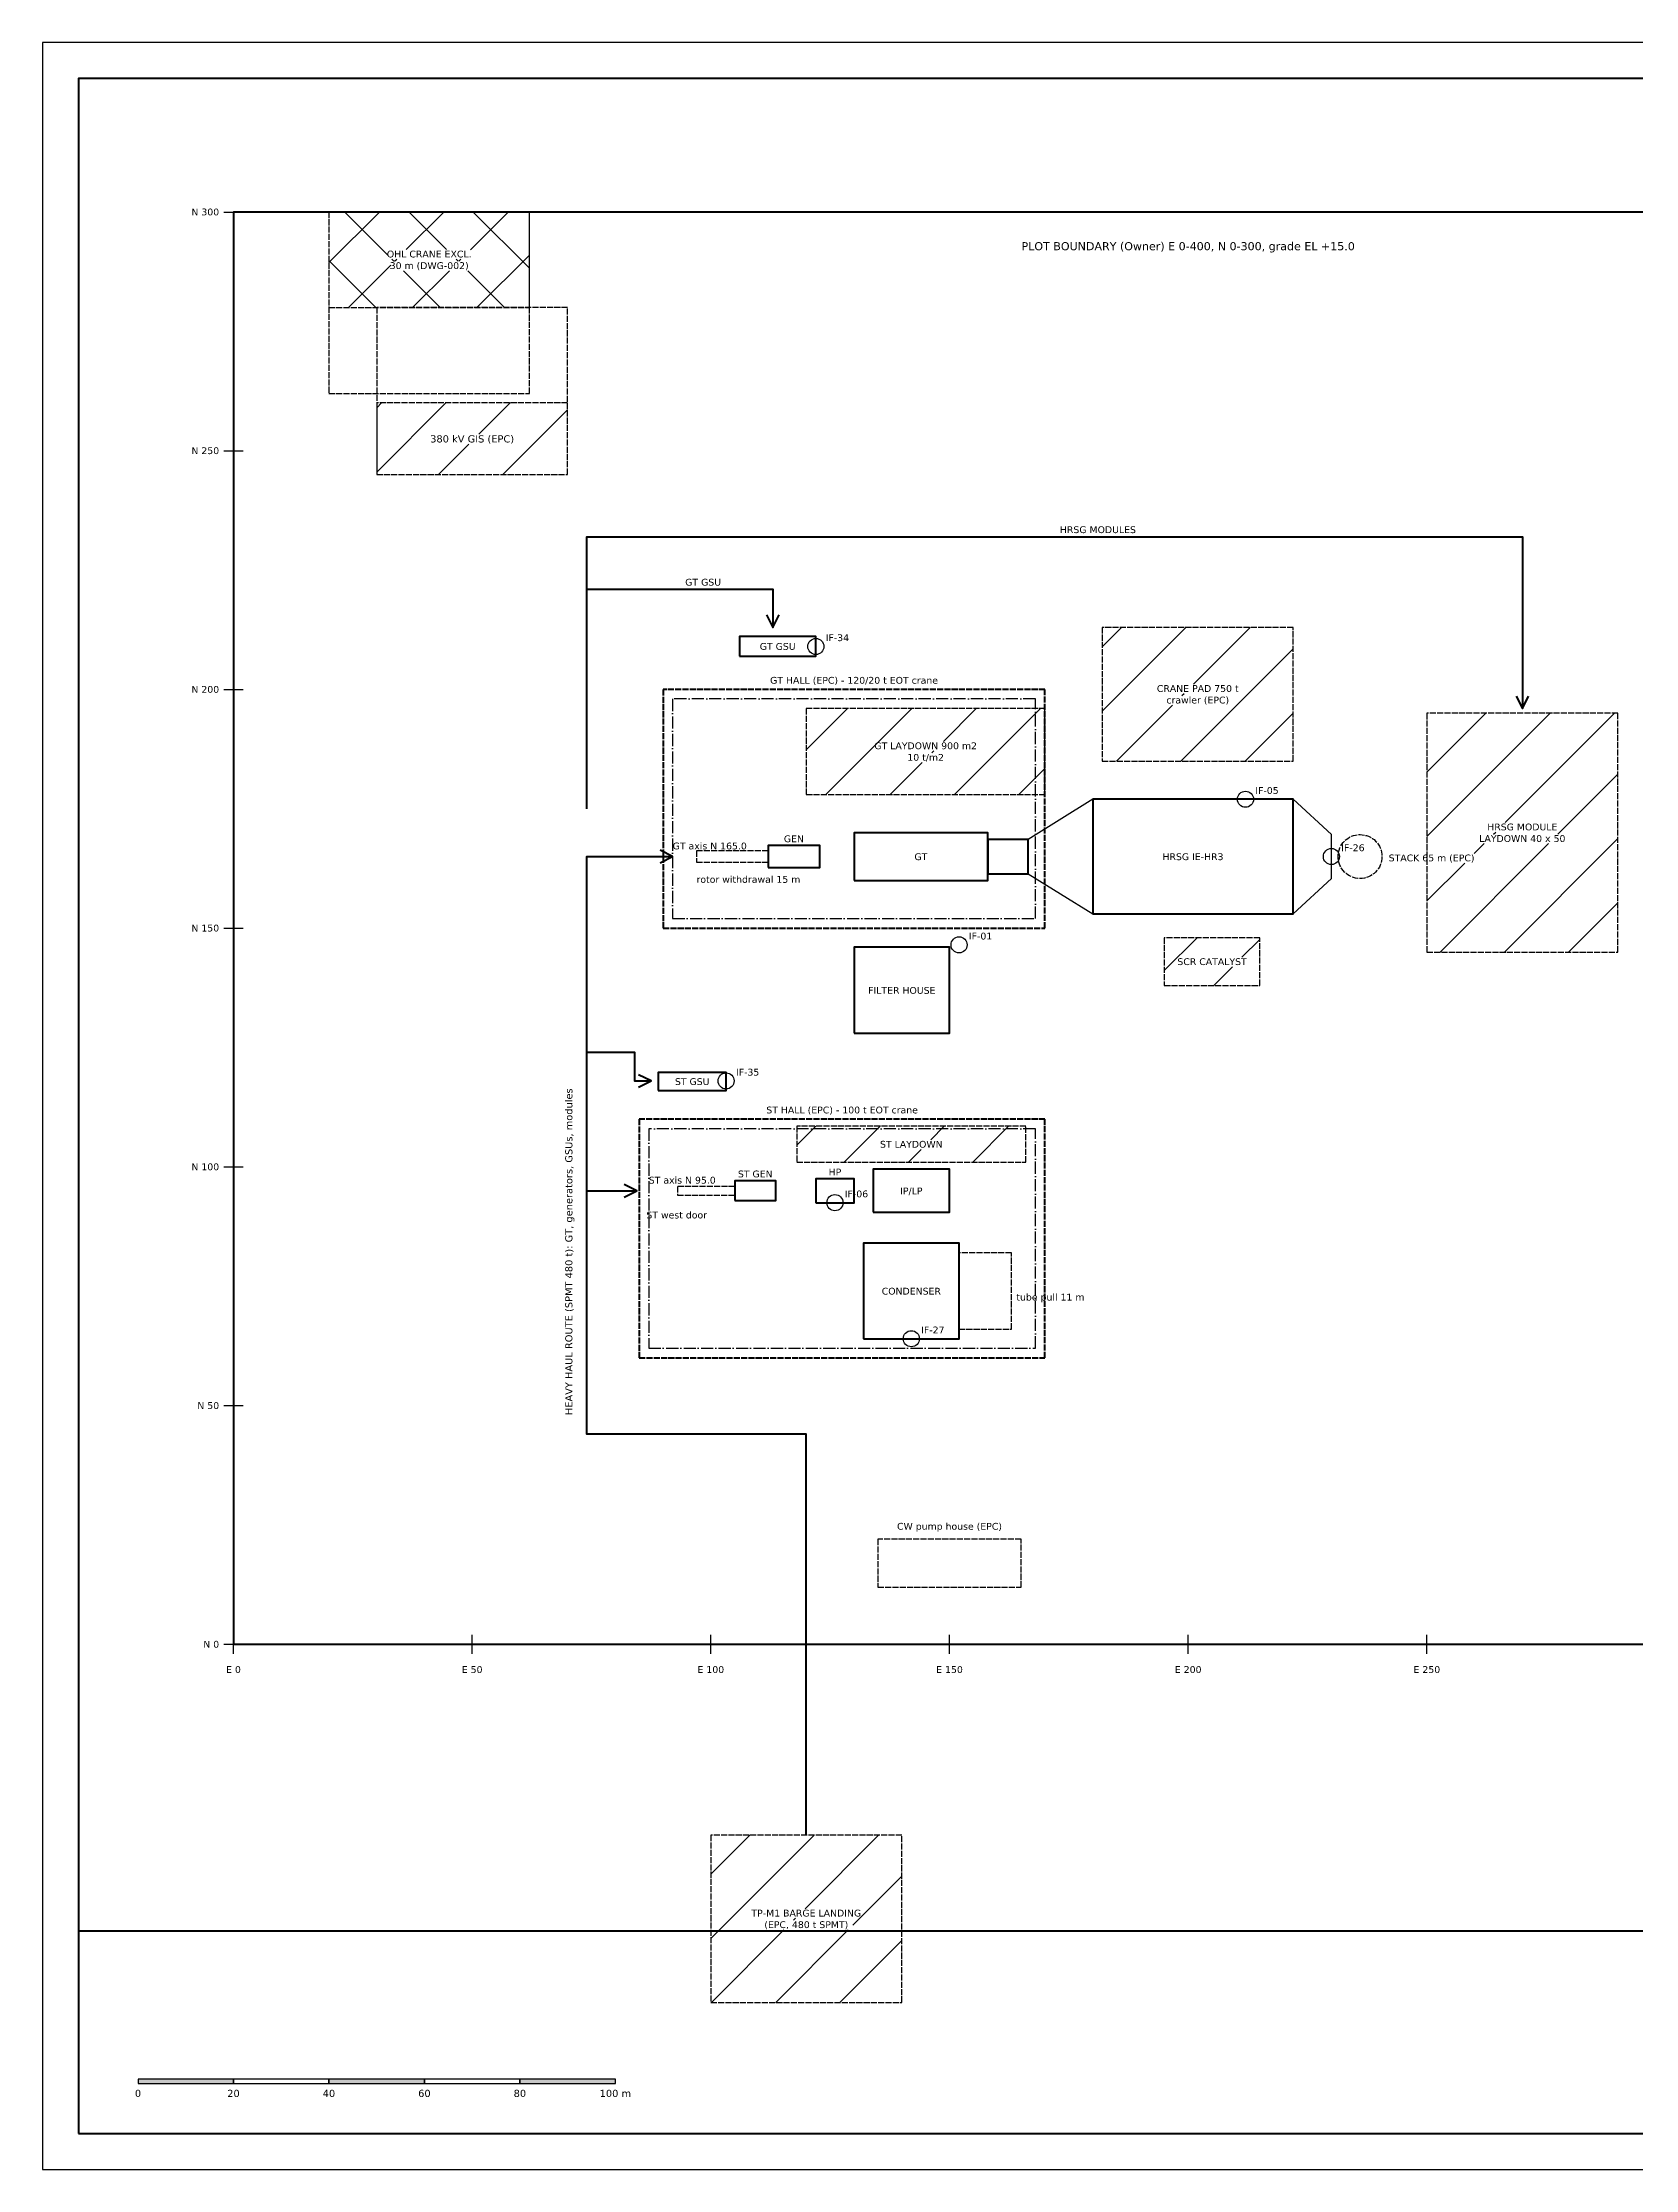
# Model space of a CAD drawing. Header units: metres. Extents: x -40 to 591, y -110 to 336.
# Drawn here: x -40 to 293.7, y -110 to 335.5 of the extents above; entities that cross this region are included whole.
import ezdxf
from ezdxf.enums import TextEntityAlignment as Align

# ---------------------------------------------------------------- set-up
doc = ezdxf.new("R2010")
doc.units = ezdxf.units.M
doc.linetypes.add('DASHDOT', pattern=[3.556, 2.54, -0.508, 0, -0.508])
doc.linetypes.add('DASHED', pattern=[1.524, 1.27, -0.254])
for name, color, linetype in [('ACCESS', 1, 'Continuous'), ('ANNO', 7, 'Continuous'), ('CRANE', 5, 'Continuous'), ('EPC', 8, 'Continuous'), ('EXCL', 1, 'Continuous'), ('IEC', 7, 'Continuous'), ('LAYDOWN', 3, 'Continuous'), ('MAINT', 6, 'Continuous'), ('PAD', 30, 'Continuous'), ('PLOT', 8, 'Continuous'), ('SEA', 4, 'Continuous'), ('TIEIN', 6, 'Continuous'), ('TITLE', 7, 'Continuous')]:
    doc.layers.add(name, color=color, linetype=linetype)
doc.styles.add('IEC', font='DejaVuSans.ttf')

msp = doc.modelspace()

# ---------------------------------------------------------------- hatches: boundary and pattern name
at = {"layer": 'ANNO'}
h = msp.add_hatch(color=256, dxfattribs=at)
h.dxf.hatch_style = 1
h.paths.add_polyline_path([(-20, -92), (0, -92), (0, -91.0625), (-20, -91.0625)])
h = msp.add_hatch(color=256, dxfattribs=at)
h.dxf.hatch_style = 1
h.paths.add_polyline_path([(20, -92), (40, -92), (40, -91.0625), (20, -91.0625)])
h = msp.add_hatch(color=256, dxfattribs=at)
h.dxf.hatch_style = 1
h.paths.add_polyline_path([(60, -92), (80, -92), (80, -91.0625), (60, -91.0625)])
at = {"layer": 'EPC'}
h = msp.add_hatch(dxfattribs=at)
h.set_pattern_fill('ANSI31', color=256, scale=3, style=0)
h.paths.add_polyline_path([(30, 245), (70, 245), (70, 260), (30, 260)])
h.paths.add_polyline_path([(40.34, 251.36), (59.66, 251.36), (59.66, 253.46), (40.34, 253.46)], flags=16)
at = {"layer": 'EXCL'}
h = msp.add_hatch(dxfattribs=at)
h.set_pattern_fill('ANSI37', color=256, scale=3, style=0)
h.paths.add_polyline_path([(20, 280), (62, 280), (62, 300), (20, 300)])
h.paths.add_polyline_path([(32.37875, 290.12825), (49.62125, 290.12825), (49.62125, 292.12325), (32.37875, 292.12325)], flags=16)
h.paths.add_polyline_path([(32.9345, 287.70575), (49.0655, 287.70575), (49.0655, 289.70075), (32.9345, 289.70075)], flags=16)
at = {"layer": 'LAYDOWN'}
h = msp.add_hatch(dxfattribs=at)
h.set_pattern_fill('ANSI31', color=256, scale=3, style=0)
h.paths.add_polyline_path([(120, 178), (170, 178), (170, 196), (120, 196)])
h.paths.add_polyline_path([(135.26725, 187.12825), (154.73275, 187.12825), (154.73275, 189.12325), (135.26725, 189.12325)], flags=16)
h.paths.add_polyline_path([(140.82475, 184.70575), (149.17525, 184.70575), (149.17525, 186.70075), (140.82475, 186.70075)], flags=16)
h = msp.add_hatch(dxfattribs=at)
h.set_pattern_fill('ANSI31', color=256, scale=3, style=0)
h.paths.add_polyline_path([(195, 138), (215, 138), (215, 148), (195, 148)])
h.paths.add_polyline_path([(198.046, 141.917), (211.954, 141.917), (211.954, 143.912), (198.046, 143.912)], flags=16)
h = msp.add_hatch(dxfattribs=at)
h.set_pattern_fill('ANSI31', color=256, scale=3, style=0)
h.paths.add_polyline_path([(118, 101), (166, 101), (166, 108.5), (118, 108.5)])
h.paths.add_polyline_path([(136.1575, 103.667), (147.8425, 103.667), (147.8425, 105.662), (136.1575, 105.662)], flags=16)
at = {"layer": 'PAD'}
h = msp.add_hatch(dxfattribs=at)
h.set_pattern_fill('ANSI31', color=256, scale=3, style=0)
h.paths.add_polyline_path([(182, 185), (222, 185), (222, 213), (182, 213)])
h.paths.add_polyline_path([(193.37875, 199.12825), (210.62125, 199.12825), (210.62125, 201.12325), (193.37875, 201.12325)], flags=16)
h.paths.add_polyline_path([(194.49025, 196.70575), (209.50975, 196.70575), (209.50975, 198.70075), (194.49025, 198.70075)], flags=16)
h = msp.add_hatch(dxfattribs=at)
h.set_pattern_fill('ANSI31', color=256, scale=3, style=0)
h.paths.add_polyline_path([(250, 145), (290, 145), (290, 195), (250, 195)])
h.paths.add_polyline_path([(250, 163.64375), (260.069, 163.64375), (260.069, 165.63875), (250, 165.63875)], flags=16)
h.paths.add_polyline_path([(263.60175, 170.12825), (276.39825, 170.12825), (276.39825, 172.12325), (263.60175, 172.12325)], flags=16)
h.paths.add_polyline_path([(261.37875, 167.70575), (278.62125, 167.70575), (278.62125, 169.70075), (261.37875, 169.70075)], flags=16)
h = msp.add_hatch(dxfattribs=at)
h.set_pattern_fill('ANSI31', color=256, scale=3, style=0)
h.paths.add_polyline_path([(100, -75), (140, -75), (140, -40), (100, -40)])
h.paths.add_polyline_path([(109.15575, -57.37175), (130.84425, -57.37175), (130.84425, -55.37675), (109.15575, -55.37675)], flags=16)
h.paths.add_polyline_path([(110.26725, -59.79425), (129.73275, -59.79425), (129.73275, -57.79925), (110.26725, -57.79925)], flags=16)

# ---------------------------------------------------------------- linework, layer by layer
at = {"layer": 'ACCESS', "lineweight": 50}
for points in [[(74, 221), (74, 232), (270, 232), (270, 196)], [(74, 175), (74, 221), (113, 221), (113, 213)], [(111.6875, 215.625), (113, 213), (114.3125, 215.625)], [(268.6875, 198.625), (270, 196), (271.3125, 198.625)], [(120, -40), (120, 44), (74, 44), (74, 165), (92, 165)], [(89.375, 163.6875), (92, 165), (89.375, 166.3125)], [(74, 124), (84, 124), (84, 118), (87.5, 118)], [(84.875, 116.6875), (87.5, 118), (84.875, 119.3125)], [(74, 95), (84.5, 95)], [(81.875, 93.6875), (84.5, 95), (81.875, 96.3125)]]:
    msp.add_lwpolyline(points, dxfattribs=at)
at = {"layer": 'ANNO'}
for p, q in [((-2, 300), (2, 300)), ((-2, 250), (2, 250)), ((-2, 200), (2, 200)), ((-2, 150), (2, 150)), ((-2, 100), (2, 100)), ((-2, 50), (2, 50)), ((-2, 0), (2, 0)), ((0, -2), (0, 2)), ((50, -2), (50, 2)), ((100, -2), (100, 2)), ((150, -2), (150, 2)), ((200, -2), (200, 2)), ((250, -2), (250, 2))]:
    msp.add_line(p, q, dxfattribs=at)
for points in [[(-20, -92), (0, -92), (0, -91.0625), (-20, -91.0625)], [(0, -92), (20, -92), (20, -91.0625), (0, -91.0625)], [(20, -92), (40, -92), (40, -91.0625), (20, -91.0625)], [(40, -92), (60, -92), (60, -91.0625), (40, -91.0625)], [(60, -92), (80, -92), (80, -91.0625), (60, -91.0625)]]:
    msp.add_lwpolyline(points, close=True, dxfattribs=at)
at = {"layer": 'CRANE', "linetype": 'DASHDOT'}
for points in [[(92, 152), (168, 152), (168, 198), (92, 198)], [(87, 62), (168, 62), (168, 108), (87, 108)]]:
    msp.add_lwpolyline(points, close=True, dxfattribs=at)
at = {"layer": 'EPC', "linetype": 'DASHED'}
for points in [[(30, 245), (70, 245), (70, 280), (30, 280)], [(30, 245), (70, 245), (70, 260), (30, 260)], [(135, 12), (165, 12), (165, 22), (135, 22)]]:
    msp.add_lwpolyline(points, close=True, dxfattribs=at)
at = {"layer": 'EPC', "linetype": 'DASHED', "lineweight": 50}
for points in [[(90, 150), (170, 150), (170, 200), (90, 200)], [(85, 60), (170, 60), (170, 110), (85, 110)]]:
    msp.add_lwpolyline(points, close=True, dxfattribs=at)
at = {"layer": 'EPC', "linetype": 'DASHED'}
msp.add_circle((236, 165), 4.6, dxfattribs=at)
at = {"layer": 'EXCL', "linetype": 'DASHED'}
for points in [[(20, 280), (62, 280), (62, 300), (20, 300)], [(20, 262), (62, 262), (62, 300), (20, 300)]]:
    msp.add_lwpolyline(points, close=True, dxfattribs=at)
at = {"layer": 'IEC', "lineweight": 50}
for points in [[(106, 207), (122, 207), (122, 211.1), (106, 211.1)], [(180, 153), (222, 153), (222, 177), (180, 177)], [(130, 160), (158, 160), (158, 170), (130, 170)], [(112, 162.7), (122.8, 162.7), (122.8, 167.3), (112, 167.3)], [(158, 161.4), (166.5, 161.4), (166.5, 168.6), (158, 168.6)], [(130, 128), (150, 128), (150, 146), (130, 146)], [(89, 116), (103.2, 116), (103.2, 119.8), (89, 119.8)], [(134, 90.5), (150, 90.5), (150, 99.5), (134, 99.5)], [(105, 92.95), (113.6, 92.95), (113.6, 97.05), (105, 97.05)], [(122, 92.5), (130, 92.5), (130, 97.5), (122, 97.5)], [(132, 64), (152, 64), (152, 84), (132, 84)]]:
    msp.add_lwpolyline(points, close=True, dxfattribs=at)
at = {"layer": 'IEC'}
for points in [[(166.5, 161.4), (180, 153), (180, 177), (166.5, 168.6)], [(222, 153), (230, 160.4), (230, 169.6), (222, 177)]]:
    msp.add_lwpolyline(points, dxfattribs=at)
at = {"layer": 'LAYDOWN', "linetype": 'DASHED'}
for points in [[(120, 178), (170, 178), (170, 196), (120, 196)], [(195, 138), (215, 138), (215, 148), (195, 148)], [(118, 101), (166, 101), (166, 108.5), (118, 108.5)]]:
    msp.add_lwpolyline(points, close=True, dxfattribs=at)
at = {"layer": 'MAINT', "linetype": 'DASHED'}
for points in [[(97, 163.8), (112, 163.8), (112, 166.2), (97, 166.2)], [(93, 94.1), (105, 94.1), (105, 95.9), (93, 95.9)], [(152, 66), (163, 66), (163, 82), (152, 82)]]:
    msp.add_lwpolyline(points, close=True, dxfattribs=at)
at = {"layer": 'PAD', "linetype": 'DASHED'}
for points in [[(182, 185), (222, 185), (222, 213), (182, 213)], [(250, 145), (290, 145), (290, 195), (250, 195)], [(100, -75), (140, -75), (140, -40), (100, -40)]]:
    msp.add_lwpolyline(points, close=True, dxfattribs=at)
at = {"layer": 'PLOT', "lineweight": 70}
msp.add_lwpolyline([(0, 0), (400, 0), (400, 300), (0, 300)], close=True, dxfattribs=at)
at = {"layer": 'SEA', "lineweight": 50}
msp.add_lwpolyline([(-32.5, -60), (400, -60)], dxfattribs=at)
at = {"layer": 'TIEIN'}
for centre in [(122, 209), (212, 177), (230, 165), (152, 146.5), (103.2, 118), (126, 92.5), (142, 64)]:
    msp.add_circle(centre, 1.6875, dxfattribs=at)
at = {"layer": 'TITLE'}
msp.add_lwpolyline([(-40, -110), (590.75, -110), (590.75, 335.5), (-40, 335.5)], close=True, dxfattribs=at)
at = {"layer": 'TITLE', "lineweight": 70}
msp.add_lwpolyline([(-32.5, -102.5), (583.25, -102.5), (583.25, 328), (-32.5, 328)], close=True, dxfattribs=at)

# ---------------------------------------------------------------- texts
at = {"layer": 'ACCESS', "style": 'IEC'}
for s, p in [('HRSG MODULES', (173.125, 232.75)), ('GT GSU', (94.625, 221.75)), ('ST west door', (86.5, 89.2))]:
    msp.add_text(s, height=1.425, dxfattribs=at).set_placement(p)
msp.add_text('HEAVY HAUL ROUTE (SPMT 480 t): GT, generators, GSUs, modules', height=1.5, rotation=90, dxfattribs=at).set_placement((71, 48))
at = {"layer": 'ANNO', "style": 'IEC'}
for s, p in [('N 300', (-3, 299.3)), ('N 250', (-3, 249.3)), ('N 200', (-3, 199.3)), ('N 150', (-3, 149.3)), ('N 100', (-3, 99.3)), ('N 50', (-3, 49.3)), ('N 0', (-3, -0.7))]:
    msp.add_text(s, height=1.425, dxfattribs=at).set_placement(p, align=Align.RIGHT)
for s, p in [('GT axis N 165.0', (92, 166.5)), ('ST axis N 95.0', (87, 96.5))]:
    msp.add_text(s, height=1.425, dxfattribs=at).set_placement(p)
for s, height, p in [('E 0', 1.425, (0, -6)), ('E 50', 1.425, (50, -6)), ('E 100', 1.425, (100, -6)), ('E 150', 1.425, (150, -6)), ('E 200', 1.425, (200, -6)), ('E 250', 1.425, (250, -6)), ('0', 1.5, (-20, -94.8125)), ('20', 1.5, (0, -94.8125)), ('40', 1.5, (20, -94.8125)), ('60', 1.5, (40, -94.8125)), ('80', 1.5, (60, -94.8125)), ('100 m', 1.5, (80, -94.8125))]:
    msp.add_text(s, height=height, dxfattribs=at).set_placement(p, align=Align.CENTER)
at = {"layer": 'EPC', "style": 'IEC'}
for s, height, p in [('380 kV GIS (EPC)', 1.5, (50, 251.735)), ('GT HALL (EPC) - 120/20 t EOT crane', 1.425, (130, 201.2)), ('ST HALL (EPC) - 100 t EOT crane', 1.425, (127.5, 111.2)), ('CW pump house (EPC)', 1.425, (150, 24))]:
    msp.add_text(s, height=height, dxfattribs=at).set_placement(p, align=Align.CENTER)
msp.add_text('STACK 65 m (EPC)', height=1.425, dxfattribs=at).set_placement((242, 164))
at = {"layer": 'EXCL', "style": 'IEC'}
for s, p in [('OHL CRANE EXCL.', (41, 290.4845)), ('30 m (DWG-002)', (41, 288.062))]:
    msp.add_text(s, height=1.425, dxfattribs=at).set_placement(p, align=Align.CENTER)
at = {"layer": 'IEC', "style": 'IEC'}
for s, p in [('GT GSU', (114, 208.3)), ('GEN', (117.4, 168)), ('GT', (144, 164.25)), ('HRSG IE-HR3', (201, 164.25)), ('FILTER HOUSE', (140, 136.25)), ('ST GSU', (96.1, 117.15)), ('ST GEN', (109.3, 97.8)), ('HP', (126, 98.2)), ('IP/LP', (142, 94.25)), ('CONDENSER', (142, 73.25))]:
    msp.add_text(s, height=1.425, dxfattribs=at).set_placement(p, align=Align.CENTER)
at = {"layer": 'LAYDOWN', "style": 'IEC'}
for s, p in [('GT LAYDOWN 900 m2', (145, 187.4845)), ('10 t/m2', (145, 185.062)), ('SCR CATALYST', (205, 142.27325)), ('ST LAYDOWN', (142, 104.02325))]:
    msp.add_text(s, height=1.425, dxfattribs=at).set_placement(p, align=Align.CENTER)
at = {"layer": 'MAINT', "style": 'IEC'}
for s, p in [('rotor withdrawal 15 m', (97, 159.5)), ('tube pull 11 m', (164, 72))]:
    msp.add_text(s, height=1.425, dxfattribs=at).set_placement(p)
at = {"layer": 'PAD', "style": 'IEC'}
for s, p in [('CRANE PAD 750 t', (202, 199.4845)), ('crawler (EPC)', (202, 197.062)), ('LAYDOWN 40 x 50', (270, 168.062)), ('HRSG MODULE', (270, 170.4845)), ('TP-M1 BARGE LANDING', (120, -57.0155)), ('(EPC, 480 t SPMT)', (120, -59.438))]:
    msp.add_text(s, height=1.425, dxfattribs=at).set_placement(p, align=Align.CENTER)
at = {"layer": 'PLOT', "style": 'IEC'}
msp.add_text('PLOT BOUNDARY (Owner) E 0-400, N 0-300, grade EL +15.0', height=1.6875, dxfattribs=at).set_placement((200, 292), align=Align.CENTER)
at = {"layer": 'TIEIN', "style": 'IEC'}
for s, p in [('IF-34', (124.0625, 210.125)), ('IF-05', (214.0625, 178.125)), ('IF-26', (232.0625, 166.125)), ('IF-01', (154.0625, 147.625)), ('IF-35', (105.2625, 119.125)), ('IF-06', (128.0625, 93.625)), ('IF-27', (144.0625, 65.125))]:
    msp.add_text(s, height=1.425, dxfattribs=at).set_placement(p)

doc.saveas('drawing.dxf')
